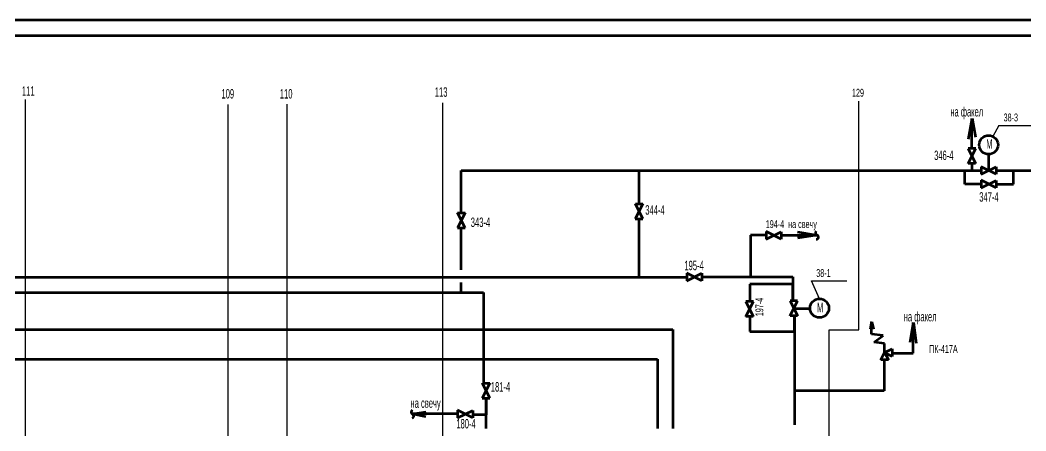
# Model space of a CAD drawing. Extents: x 0 to 3219, y 0 to 555.
# Drawn here: x 1333.8 to 1653.7, y 424.3 to 555 of the extents above; entities that cross this region are included whole.
import ezdxf

# ---------------------------------------------------------------- set-up
doc = ezdxf.new("R2010")
doc.units = 0
doc.header["$MEASUREMENT"] = 0
doc.layers.add('1', color=7, linetype='CONTINUOUS')
doc.layers.add('2', color=7, linetype='CONTINUOUS')
doc.styles.add('стиль1', font='MDM_Win.shx', dxfattribs={"width": 0.5})

msp = doc.modelspace()

# ---------------------------------------------------------------- linework, layer by layer
at = {"layer": '1', "color": 0, "lineweight": 80}
for p, q in [((1635.32, 514.16), (1637.67, 509.36)), ((1637.72, 514.16), (1635.32, 514.16)), ((1635.32, 509.36), (1637.72, 514.16)), ((1637.67, 509.36), (1635.32, 509.36)), ((1639.43, 508.35), (1639.43, 505.95)), ((1644.23, 505.95), (1639.43, 508.35)), ((1639.43, 505.95), (1644.23, 508.31)), ((1644.23, 508.31), (1644.23, 505.95)), ((1639.43, 504.05), (1639.43, 501.65)), ((1644.23, 501.65), (1639.43, 504.05)), ((1639.43, 501.65), (1644.23, 504)), ((1644.23, 504), (1644.23, 501.65))]:
    msp.add_line(p, q, dxfattribs=at)
at = {"layer": '1', "lineweight": 80}
for p, q in [((1531.85, 496.57), (1529.45, 491.77)), ((1529.5, 496.57), (1531.85, 496.57)), ((1531.85, 491.77), (1529.5, 496.57)), ((1475.28, 493.68), (1472.88, 488.88)), ((1472.93, 493.68), (1475.28, 493.68)), ((1475.28, 488.88), (1472.93, 493.68)), ((1529.45, 491.77), (1531.85, 491.77)), ((1472.88, 488.88), (1475.28, 488.88)), ((1571.09, 487.74), (1571.09, 485.34)), ((1575.89, 485.34), (1571.09, 487.74)), ((1571.09, 485.34), (1575.89, 487.69)), ((1575.89, 487.69), (1575.89, 485.34)), ((1545.85, 474.48), (1545.85, 472.08)), ((1550.65, 472.08), (1545.85, 474.48)), ((1545.85, 472.08), (1550.65, 474.44)), ((1550.65, 474.44), (1550.65, 472.08)), ((1564.64, 465.49), (1566.99, 460.69)), ((1567.04, 465.49), (1564.64, 465.49)), ((1564.64, 460.69), (1567.04, 465.49)), ((1578.66, 465.74), (1581.01, 460.94)), ((1581.06, 465.74), (1578.66, 465.74)), ((1578.66, 460.94), (1581.06, 465.74)), ((1581.01, 460.94), (1578.66, 460.94)), ((1566.99, 460.69), (1564.64, 460.69)), ((1607.54, 446.87), (1608.73, 449.3)), ((1608.71, 449.21), (1611.14, 450.42)), ((1611.14, 448.02), (1608.71, 449.21)), ((1608.73, 449.3), (1609.94, 446.87)), ((1611.14, 450.42), (1611.14, 448.02)), ((1609.94, 446.87), (1607.54, 446.87)), ((1483.16, 439.48), (1480.76, 434.68)), ((1480.8, 439.48), (1483.16, 439.48)), ((1483.16, 434.68), (1480.8, 439.48)), ((1480.76, 434.68), (1483.16, 434.68)), ((1472.93, 430.89), (1472.93, 428.49)), ((1477.73, 428.49), (1472.93, 430.89)), ((1472.93, 428.49), (1477.73, 430.84)), ((1477.73, 430.84), (1477.73, 428.49))]:
    msp.add_line(p, q, dxfattribs=at)
at = {"layer": '2', "lineweight": 80}
for p, q in [((2477.32, 555), (0, 555)), ((2473.11, 550), (20, 550)), ((1474.09, 507.13), (1617.11, 507.13)), ((1474.09, 507.13), (1530.63, 507.13)), ((1474.09, 493.68), (1474.09, 507.13)), ((1530.63, 496.57), (1530.63, 507.13)), ((1530.63, 473.22), (1530.63, 491.77)), ((1474.09, 475.52), (1474.09, 488.88)), ((1571.09, 486.54), (1566.09, 486.54)), ((1566.09, 486.54), (1566.09, 473.28)), ((1575.89, 486.54), (1587.25, 486.54)), ((1587.25, 486.48), (1581.01, 487.56)), ((1587.19, 486.54), (1581.07, 485.59)), ((1331.54, 473.22), (1545.85, 473.22)), ((1474.09, 468.3), (1474.09, 471.51)), ((1550.65, 473.28), (1579.6, 473.28)), ((1579.6, 470.99), (1565.84, 470.99)), ((1565.84, 470.99), (1565.84, 465.49)), ((1579.6, 473.28), (1579.6, 465.74)), ((1579.6, 465.74), (1579.6, 470.99)), ((1331.03, 468.3), (1481.19, 468.3)), ((1481.19, 468.3), (1481.19, 439.38)), ((1579.88, 463.26), (1585.09, 463.26)), ((1580.11, 455.95), (1580.11, 460.94)), ((1580.11, 460.94), (1580.11, 426.24)), ((1565.84, 460.69), (1565.84, 455.95)), ((1604.57, 459.09), (1604.15, 456.72)), ((1604.63, 455.13), (1604.63, 458.94)), ((1604.64, 458.9), (1605.19, 456.7)), ((1331.79, 456.59), (1541.36, 456.59)), ((1541.36, 456.59), (1541.36, 425.02)), ((1565.84, 455.95), (1580.11, 455.95)), ((1608.32, 454.62), (1604.63, 455.13)), ((1605.4, 452.59), (1608.32, 454.62)), ((1608.67, 452.08), (1605.4, 452.59)), ((1608.67, 449.17), (1608.67, 452.08)), ((1611.14, 449.08), (1617.83, 449.08)), ((1331.03, 447.18), (1536.49, 447.18)), ((1536.49, 447.18), (1536.49, 425.02)), ((1608.65, 446.87), (1608.65, 437.1)), ((1608.65, 437.1), (1580.19, 437.07)), ((1481.96, 425.02), (1481.96, 434.79)), ((1481.96, 434.79), (1481.96, 429.43)), ((1472.93, 429.69), (1458.5, 429.69)), ((1458.69, 429.75), (1462.9, 430.39)), ((1458.69, 429.75), (1462.83, 428.92)), ((1481.96, 429.43), (1477.88, 429.43))]:
    msp.add_line(p, q, dxfattribs=at)
at = {"layer": '2', "lineweight": 30}
for p, q in [((1335.42, 334.92), (1335.42, 529.74)), ((1399.98, 299.6), (1399.98, 528.15)), ((1418.69, 339.38), (1418.69, 528.21)), ((1468.19, 393.23), (1468.19, 528.71)), ((1600.51, 456.46), (1600.51, 529.18)), ((1588.02, 466.34), (1585.47, 472.01)), ((1585.47, 472.01), (1596.69, 472.01)), ((1591.08, 416.17), (1591.08, 456.46)), ((1591.08, 456.46), (1600.51, 456.46))]:
    msp.add_line(p, q, dxfattribs=at)
at = {"layer": '2', "color": 0, "lineweight": 80}
for p, q in [((1636.52, 523.58), (1635.37, 517.1)), ((1636.52, 514.16), (1636.52, 523.71)), ((1636.65, 523.71), (1637.66, 517.73)), ((1641.92, 507.17), (1641.92, 512.38)), ((1636.49, 509.36), (1636.49, 507.13)), ((1617.11, 507.13), (1639.43, 507.13)), ((1634.31, 502.85), (1634.31, 507.13)), ((1644.23, 507.13), (1663.34, 507.13)), ((1649.71, 502.82), (1649.71, 507.13)), ((1639.43, 502.85), (1634.31, 502.85)), ((1644.23, 502.82), (1649.71, 502.82)), ((1617.83, 458.84), (1616.75, 452.4)), ((1617.83, 449.08), (1617.83, 458.77)), ((1617.89, 458.84), (1618.79, 452.21))]:
    msp.add_line(p, q, dxfattribs=at)
at = {"layer": '2', "color": 0, "lineweight": 30}
for q in [(1643.22, 517.97), (1656.28, 521.51)]:
    msp.add_line((1645.07, 521.51), q, dxfattribs=at)
at = {"layer": '2', "color": 0, "lineweight": 80}
msp.add_circle((1641.83, 515.31), 3, dxfattribs=at)
at = {"layer": '2', "lineweight": 80}
msp.add_circle((1588.02, 463.34), 3, dxfattribs=at)
for centre, radius, start, end in [((1587.46, 487.31), 0.733, 128.9043, 253.709), ((1587.06, 485.95), 0.689, 259.5059, 73.7162), ((1458.98, 430.36), 0.82, 126.0535, 244.3323), ((1458.34, 429.02), 0.674, 278.6074, 64.336)]:
    msp.add_arc(centre, radius, start, end, dxfattribs=at)

# ---------------------------------------------------------------- texts
at = {"layer": '2', "lineweight": 30, "style": 'стиль1', "width": 0.6}
for s, height, p in [('111', 3, (1334.33, 530.95)), ('109', 3, (1397.81, 530.06)), ('110', 3, (1416.38, 530.06)), ('113', 3, (1465.67, 530.62)), ('129', 2.5, (1598.37, 530.65)), ('344-4', 3, (1532.61, 493.1)), ('343-4', 3, (1477.11, 489.18)), ('194-4  на свечу', 2.5, (1570.94, 488.84)), ('195-4', 3, (1545.07, 475.43)), ('38-1', 2.5, (1587, 473.28)), ('M', 3, (1587.25, 462.07)), ('181-4', 3, (1483.49, 436.83)), ('на свечу', 3, (1457.93, 431.66)), ('180-4', 3, (1472.52, 425.1))]:
    msp.add_text(s, height=height, dxfattribs=at).set_placement(p)
at = {"layer": '2', "color": 0, "lineweight": 30, "style": 'стиль1', "width": 0.6}
for s, height, p in [('на факел', 3, (1629.65, 524.34)), ('38-3', 2.5, (1646.6, 522.78)), ('M', 3, (1641.07, 514.1)), ('346-4', 3, (1624.5, 510.48)), ('347-4', 3, (1638.86, 497.24)), ('на факел', 3, (1614.83, 459.15)), ('ПК-417А', 2.5, (1622.91, 449.11))]:
    msp.add_text(s, height=height, dxfattribs=at).set_placement(p)
at = {"layer": '2', "lineweight": 30, "style": 'стиль1', "width": 0.6}
msp.add_text('197-4', height=2.5, rotation=90, dxfattribs=at).set_placement((1570.17, 460.79))

doc.saveas('drawing.dxf')
